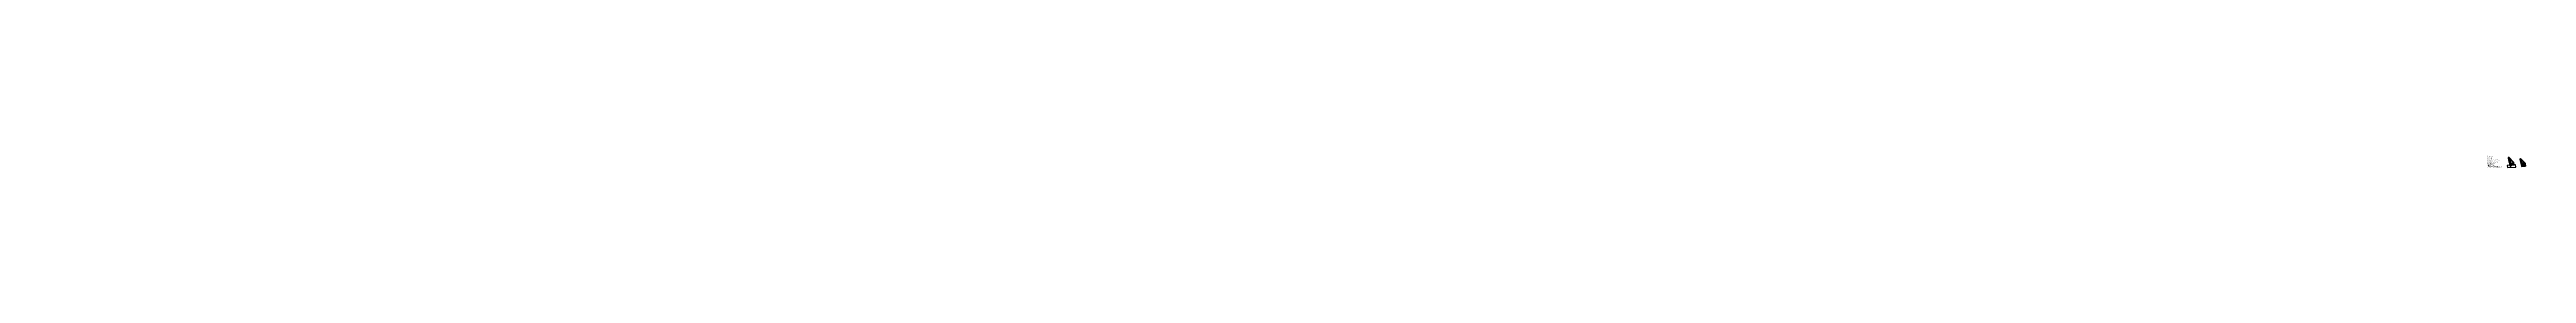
# Model space of a CAD drawing. Header units: metres. Extents: x -7614 to 15553, y -42 to -4.
# Drawn here: x -7614 to 123, y -42 to -4 of the extents above; entities that cross this region are included whole.
import ezdxf

# ---------------------------------------------------------------- set-up
doc = ezdxf.new("R2010")
doc.units = ezdxf.units.M
doc.header["$MEASUREMENT"] = 0
doc.linetypes.add('DASHED2', pattern=[0.375, 0.25, -0.125])
for name, color, linetype, plot in [('BLK_1_COVERED_AREA', 7, 'Continuous', False), ('BLK_1_FLR_0_EXIT_WIDTH_DOOR', 7, 'Continuous', False), ('BLK_1_FLR_0_SP_WC', 7, 'Continuous', False), ('BLK_1_FLR_0_UNITFA', 7, 'Continuous', False), ('BLK_1_FLR_0_URINAL', 7, 'Continuous', False), ('BLK_1_FLR_0_WASH', 7, 'Continuous', False), ('BLK_1_LVL_0_BLDG_FOOT_PRINT', 7, 'Continuous', False), ('BLK_1_MAX_HEIGHT_CAL', 7, 'Continuous', False), ('DA_PARKING', 7, 'Continuous', False), ('DIST_CL_ROAD', 7, 'Continuous', False), ('DIST_EXIT', 7, 'Continuous', False), ('NOTIFIED_ROAD', 7, 'Continuous', False), ('PARKING_SLOT', 7, 'Continuous', False), ('PLOT_BOUNDARY', 7, 'Continuous', False), ('SHORTEST_DIST_TO_ROAD', 7, 'Continuous', False), ('TWO_WHEELER_PARKING', 7, 'Continuous', False), ('WASTE_DISPOSAL', 7, 'Continuous', False)]:
    doc.layers.add(name, color=color, linetype=linetype, plot=plot)
for name, color, linetype in [('BLK_1_DA_RAMP_1', 7, 'Continuous'), ('BLK_1_FLR_0_BLT_UP_AREA', 7, 'Continuous'), ('BLK_1_FLR_0_STAIR_1', 7, 'Continuous'), ('BLK_1_FLR_0_STAIR_1_FLIGHT', 7, 'Continuous'), ('BLK_1_LVL_0_FRONT_YARD', 1, 'Continuous'), ('BLK_1_LVL_0_REAR_YARD', 1, 'Continuous'), ('BLK_1_LVL_0_SIDE_YARD1', 1, 'Continuous'), ('BLK_1_LVL_0_SIDE_YARD2', 1, 'Continuous'), ('BLK_1_MAX_HEIGHT_CAL_SET_BACK', 7, 'Continuous'), ('DIST_WELL', 7, 'Continuous'), ('PLAN_INFO', 95, 'Continuous'), ('RWH', 7, 'Continuous'), ('WALL', 7, 'Continuous')]:
    doc.layers.add(name, color=color, linetype=linetype)
doc.styles.get("Standard").update_dxf_attribs({"font": 'arial.ttf'})
doc.dimstyles.get("Standard").update_dxf_attribs({"dimtxt": 0.18, "dimasz": 0.18, "dimexe": 0.18, "dimexo": 0.0625, "dimgap": 0.09, "dimtad": 0, "dimtih": 1, "dimtoh": 1, "dimdec": 4, "dimzin": 0, "dimdsep": 46, "dimtxsty": 'Standard', "dimcen": 0.09, "dimadec": 0, "dimazin": 0, "dimtfac": 1, "dimtdec": 4, "dimtofl": 0, "dimtmove": 0, "dimatfit": 3, "dimfxl": 1, "dimtolj": 1, "dimtzin": 0, "dimarcsym": 0})

# ---------------------------------------------------------------- blocks, each defined once
blk = doc.blocks.new('*D9')
at = {"layer": 'DA_PARKING', "color": 0, "linetype": 'Continuous', "lineweight": -2, "transparency": 16777216}
for p, q in [((70.1, -25.5), (69.9, -25.8)), ((70.2, -25.7), (73.3, -28)), ((76.8, -30.6), (73.8, -28.3)), ((77.1, -30.6), (76.9, -30.8))]:
    blk.add_line(p, q, dxfattribs=at)
at = {"layer": 'DA_PARKING', "color": 0, "linetype": 'Continuous', "transparency": 16777216}
for points in [[(70.2, -25.7), (70.2, -25.7), (70, -25.6)], [(76.9, -30.6), (76.8, -30.6), (77, -30.7)]]:
    blk.add_solid(points, dxfattribs=at)
at = {"layer": 'Defpoints', "color": 0, "linetype": 'Continuous', "transparency": 16777216}
for p in [(70, -25.6), (70.2, -25.5), (77.1, -30.5)]:
    blk.add_point(p, dxfattribs=at)
at = {"layer": 'DA_PARKING', "color": 0, "linetype": 'Continuous', "transparency": 16777216, "insert": (73.5, -28.1), "char_height": 0.18, "attachment_point": 5}
blk.add_mtext('\\A1;8.6074', dxfattribs=at)
blk = doc.blocks.new('*D10')
at = {"layer": 'Defpoints', "color": 0, "linetype": 'Continuous', "transparency": 16777216}
for p in [(71.8, -30.9), (72.2, -38.1), (72.2, -38.1)]:
    blk.add_point(p, dxfattribs=at)
at = {"layer": 'DIST_CL_ROAD', "color": 0, "linetype": 'Continuous', "lineweight": -2, "transparency": 16777216}
for p, q in [((71.8, -31.1), (72, -34.3)), ((71.9, -30.9), (72, -30.9)), ((72.2, -37.9), (72, -34.7)), ((72.3, -38.1), (72.4, -38.1))]:
    blk.add_line(p, q, dxfattribs=at)
at = {"layer": 'DIST_CL_ROAD', "color": 0, "linetype": 'Continuous', "transparency": 16777216}
for points in [[(71.9, -31.1), (71.8, -31.1), (71.8, -30.9)], [(72.2, -37.9), (72.2, -37.9), (72.2, -38.1)]]:
    blk.add_solid(points, dxfattribs=at)
at = {"layer": 'DIST_CL_ROAD', "color": 0, "linetype": 'Continuous', "transparency": 16777216, "insert": (72, -34.5), "char_height": 0.18, "attachment_point": 5}
blk.add_mtext('\\A1;7.2169', dxfattribs=at)
blk = doc.blocks.new('*D11')
at = {"layer": 'Defpoints', "color": 0, "linetype": 'Continuous', "transparency": 16777216}
for p in [(72.8, -30.8), (72.8, -30.8), (73.1, -34.4)]:
    blk.add_point(p, dxfattribs=at)
at = {"layer": 'SHORTEST_DIST_TO_ROAD', "color": 0, "linetype": 'Continuous', "lineweight": -2, "transparency": 16777216}
for p, q in [((72.8, -31), (72.9, -32.4)), ((72.9, -30.8), (73, -30.8)), ((73, -34.3), (72.9, -32.8)), ((73.1, -34.4), (73.2, -34.4))]:
    blk.add_line(p, q, dxfattribs=at)
at = {"layer": 'SHORTEST_DIST_TO_ROAD', "color": 0, "linetype": 'Continuous', "transparency": 16777216}
for points in [[(72.9, -31), (72.8, -31), (72.8, -30.8)], [(73.1, -34.3), (73, -34.3), (73.1, -34.4)]]:
    blk.add_solid(points, dxfattribs=at)
at = {"layer": 'SHORTEST_DIST_TO_ROAD', "color": 0, "linetype": 'Continuous', "transparency": 16777216, "insert": (72.9, -32.6), "char_height": 0.18, "attachment_point": 5}
blk.add_mtext('\\A1;3.6154', dxfattribs=at)
blk = doc.blocks.new('*D12')
at = {"layer": 'BLK_1_MAX_HEIGHT_CAL', "color": 0, "linetype": 'Continuous', "lineweight": -2, "transparency": 16777216}
for p, q in [((73.4, -30.8), (73.5, -30.8)), ((73.4, -31), (73.6, -36)), ((73.9, -41.3), (73.7, -36.3)), ((74, -41.5), (74.1, -41.5))]:
    blk.add_line(p, q, dxfattribs=at)
at = {"layer": 'BLK_1_MAX_HEIGHT_CAL', "color": 0, "linetype": 'Continuous', "transparency": 16777216}
for points in [[(73.4, -31), (73.3, -31), (73.4, -30.8)], [(74, -41.3), (73.9, -41.3), (73.9, -41.5)]]:
    blk.add_solid(points, dxfattribs=at)
at = {"layer": 'Defpoints', "color": 0, "linetype": 'Continuous', "transparency": 16777216}
for p in [(73.4, -30.8), (73.9, -41.5), (73.9, -41.5)]:
    blk.add_point(p, dxfattribs=at)
at = {"layer": 'BLK_1_MAX_HEIGHT_CAL', "color": 0, "linetype": 'Continuous', "transparency": 16777216, "insert": (73.7, -36.1), "char_height": 0.18, "attachment_point": 5}
blk.add_mtext('\\A1;10.7251', dxfattribs=at)
blk = doc.blocks.new('*D13')
at = {"layer": 'Defpoints', "color": 0, "linetype": 'Continuous', "transparency": 16777216}
for p in [(73, -21.6), (73.9, -34.4), (74, -34.4)]:
    blk.add_point(p, dxfattribs=at)
at = {"layer": 'DIST_WELL', "color": 0, "linetype": 'Continuous', "lineweight": -2, "transparency": 16777216}
for p, q in [((73.1, -21.6), (73.3, -21.6)), ((73.2, -21.8), (73.6, -27.8)), ((74, -34.2), (73.6, -28.2)), ((74, -34.4), (74.2, -34.4))]:
    blk.add_line(p, q, dxfattribs=at)
at = {"layer": 'DIST_WELL', "color": 0, "linetype": 'Continuous', "transparency": 16777216}
for points in [[(73.2, -21.8), (73.1, -21.8), (73.2, -21.6)], [(74, -34.2), (74, -34.2), (74, -34.4)]]:
    blk.add_solid(points, dxfattribs=at)
at = {"layer": 'DIST_WELL', "color": 0, "linetype": 'Continuous', "transparency": 16777216, "insert": (73.6, -28), "char_height": 0.18, "attachment_point": 5}
blk.add_mtext('\\A1;12.8210', dxfattribs=at)
blk = doc.blocks.new('*D14')
at = {"layer": 'Defpoints', "color": 0, "linetype": 'Continuous', "transparency": 16777216}
for p in [(67.2, -12.4), (67.2, -12.4), (72.6, -20.2)]:
    blk.add_point(p, dxfattribs=at)
at = {"layer": 'DIST_WELL', "color": 0, "linetype": 'Continuous', "lineweight": -2, "transparency": 16777216}
for p, q in [((67.3, -12.4), (67.4, -12.3)), ((67.3, -12.5), (69.8, -16.1)), ((72.6, -20), (70.1, -16.5)), ((72.7, -20.2), (72.8, -20.1))]:
    blk.add_line(p, q, dxfattribs=at)
at = {"layer": 'DIST_WELL', "color": 0, "linetype": 'Continuous', "transparency": 16777216}
for points in [[(67.4, -12.5), (67.3, -12.5), (67.2, -12.4)], [(72.6, -20), (72.5, -20.1), (72.7, -20.2)]]:
    blk.add_solid(points, dxfattribs=at)
at = {"layer": 'DIST_WELL', "color": 0, "linetype": 'Continuous', "transparency": 16777216, "insert": (69.9, -16.3), "char_height": 0.18, "attachment_point": 5}
blk.add_mtext('\\A1;9.5140', dxfattribs=at)
blk = doc.blocks.new('*D15')
at = {"layer": 'Defpoints', "color": 0, "linetype": 'Continuous', "transparency": 16777216}
for p in [(65.9, -10.8), (65.9, -10.8), (66.3, -11.2)]:
    blk.add_point(p, dxfattribs=at)
at = {"layer": 'DIST_WELL', "color": 0, "linetype": 'Continuous', "lineweight": -2, "transparency": 16777216}
for p, q in [((65.8, -10.7), (65.6, -10.7)), ((65.9, -10.8), (65.8, -10.7)), ((66, -10.8), (66, -10.7)), ((66.2, -11.1), (66.1, -10.9)), ((66.4, -11.1), (66.4, -11.1))]:
    blk.add_line(p, q, dxfattribs=at)
at = {"layer": 'DIST_WELL', "color": 0, "linetype": 'Continuous', "transparency": 16777216}
for points in [[(66.1, -10.9), (66, -11), (65.9, -10.8)], [(66.2, -11), (66.2, -11.1), (66.3, -11.2)]]:
    blk.add_solid(points, dxfattribs=at)
at = {"layer": 'DIST_WELL', "color": 0, "linetype": 'Continuous', "transparency": 16777216, "insert": (65.1, -10.7), "char_height": 0.18, "attachment_point": 5}
blk.add_mtext('\\A1;0.5414', dxfattribs=at)
blk = doc.blocks.new('*D16')
at = {"layer": 'Defpoints', "color": 0, "linetype": 'Continuous', "transparency": 16777216}
for p in [(67.3, -11.1), (68.1, -10.3), (68.1, -10.3)]:
    blk.add_point(p, dxfattribs=at)
at = {"layer": 'DIST_WELL', "color": 0, "linetype": 'Continuous', "lineweight": -2, "transparency": 16777216}
for p, q in [((67.2, -11.1), (67.1, -11)), ((67.4, -11), (67.5, -10.9)), ((68, -10.4), (67.9, -10.5)), ((68.1, -10.2), (68, -10.2))]:
    blk.add_line(p, q, dxfattribs=at)
at = {"layer": 'DIST_WELL', "color": 0, "linetype": 'Continuous', "transparency": 16777216}
for points in [[(67.4, -11), (67.4, -11), (67.3, -11.1)], [(68, -10.4), (68, -10.4), (68.1, -10.3)]]:
    blk.add_solid(points, dxfattribs=at)
at = {"layer": 'DIST_WELL', "color": 0, "linetype": 'Continuous', "transparency": 16777216, "insert": (67.7, -10.7), "char_height": 0.18, "attachment_point": 5}
blk.add_mtext('\\A1;1.2173', dxfattribs=at)
blk = doc.blocks.new('*D17')
at = {"layer": 'Defpoints', "color": 0, "linetype": 'Continuous', "transparency": 16777216}
for p in [(65.5, -12.8), (65.5, -12.8), (66.2, -12.2)]:
    blk.add_point(p, dxfattribs=at)
at = {"layer": 'DIST_WELL', "color": 0, "linetype": 'Continuous', "lineweight": -2, "transparency": 16777216}
for p, q in [((65.3, -12.9), (65.2, -13)), ((65.4, -12.8), (65.4, -12.7)), ((66.2, -12.1), (66.1, -12)), ((66.4, -12.1), (66.5, -12))]:
    blk.add_line(p, q, dxfattribs=at)
at = {"layer": 'DIST_WELL', "color": 0, "linetype": 'Continuous', "transparency": 16777216}
for points in [[(65.3, -12.9), (65.4, -12.9), (65.5, -12.8)], [(66.3, -12), (66.4, -12.1), (66.2, -12.2)]]:
    blk.add_solid(points, dxfattribs=at)
at = {"layer": 'DIST_WELL', "color": 0, "linetype": 'Continuous', "transparency": 16777216, "insert": (65.9, -12.5), "char_height": 0.18, "attachment_point": 5}
blk.add_mtext('\\A1;0.9615', dxfattribs=at)
blk = doc.blocks.new('*D18')
at = {"layer": 'Defpoints', "color": 0, "linetype": 'Continuous', "transparency": 16777216}
for p in [(73.1, -20.1), (75.9, -18.3), (75.9, -18.3)]:
    blk.add_point(p, dxfattribs=at)
at = {"layer": 'DIST_WELL', "color": 0, "linetype": 'Continuous', "lineweight": -2, "transparency": 16777216}
for p, q in [((73.1, -20), (73, -19.9)), ((73.3, -20), (74.2, -19.4)), ((75.8, -18.4), (74.8, -19)), ((75.9, -18.3), (75.8, -18.2))]:
    blk.add_line(p, q, dxfattribs=at)
at = {"layer": 'DIST_WELL', "color": 0, "linetype": 'Continuous', "transparency": 16777216}
for points in [[(73.3, -20), (73.3, -20), (73.1, -20.1)], [(75.7, -18.4), (75.8, -18.4), (75.9, -18.3)]]:
    blk.add_solid(points, dxfattribs=at)
at = {"layer": 'DIST_WELL', "color": 0, "linetype": 'Continuous', "transparency": 16777216, "insert": (74.5, -19.2), "char_height": 0.18, "attachment_point": 5}
blk.add_mtext('\\A1;3.2881', dxfattribs=at)
blk = doc.blocks.new('*D19')
at = {"layer": 'Defpoints', "color": 0, "linetype": 'Continuous', "transparency": 16777216}
for p in [(67.7, -22.4), (67.7, -22.4), (72.4, -21.3)]:
    blk.add_point(p, dxfattribs=at)
at = {"layer": 'DIST_WELL', "color": 0, "linetype": 'Continuous', "lineweight": -2, "transparency": 16777216}
for p, q in [((67.7, -22.3), (67.7, -22.2)), ((67.9, -22.3), (69.6, -21.9)), ((72.2, -21.3), (70.5, -21.7)), ((72.4, -21.2), (72.4, -21.1))]:
    blk.add_line(p, q, dxfattribs=at)
at = {"layer": 'DIST_WELL', "color": 0, "linetype": 'Continuous', "transparency": 16777216}
for points in [[(67.9, -22.3), (67.9, -22.3), (67.7, -22.4)], [(72.2, -21.3), (72.3, -21.3), (72.4, -21.3)]]:
    blk.add_solid(points, dxfattribs=at)
at = {"layer": 'DIST_WELL', "color": 0, "linetype": 'Continuous', "transparency": 16777216, "insert": (70.1, -21.8), "char_height": 0.18, "attachment_point": 5}
blk.add_mtext('\\A1;4.8555', dxfattribs=at)
blk = doc.blocks.new('*D20')
at = {"layer": 'Defpoints', "color": 0, "linetype": 'Continuous', "transparency": 16777216}
for p in [(105, -15.8), (109, -27.7), (109, -27.7)]:
    blk.add_point(p, dxfattribs=at)
at = {"layer": 'DIST_EXIT', "color": 0, "linetype": 'Continuous', "lineweight": -2, "transparency": 16777216}
for p, q in [((105, -15.8), (105.1, -15.8)), ((105, -16), (106.9, -21.6)), ((108.9, -27.6), (107, -22)), ((109, -27.7), (109.2, -27.7))]:
    blk.add_line(p, q, dxfattribs=at)
at = {"layer": 'DIST_EXIT', "color": 0, "linetype": 'Continuous', "transparency": 16777216}
for points in [[(105.1, -16), (105, -16), (105, -15.8)], [(109, -27.6), (108.9, -27.6), (109, -27.7)]]:
    blk.add_solid(points, dxfattribs=at)
at = {"layer": 'DIST_EXIT', "color": 0, "linetype": 'Continuous', "transparency": 16777216, "insert": (107, -21.8), "char_height": 0.18, "attachment_point": 5}
blk.add_mtext('\\A1;12.5524', dxfattribs=at)
blk = doc.blocks.new('*D23')
at = {"layer": 'BLK_1_FLR_0_EXIT_WIDTH_DOOR', "color": 0, "linetype": 'Continuous', "lineweight": -2, "transparency": 16777216}
for p, q in [((109.1, -28), (109.5, -28)), ((109.2, -29.2), (109.6, -29.2)), ((109.4, -28.2), (109.4, -28.4)), ((109.4, -29), (109.4, -28.8))]:
    blk.add_line(p, q, dxfattribs=at)
at = {"layer": 'BLK_1_FLR_0_EXIT_WIDTH_DOOR', "color": 0, "linetype": 'Continuous', "transparency": 16777216}
for points in [[(109.4, -28.2), (109.3, -28.2), (109.3, -28)], [(109.4, -29), (109.4, -29), (109.4, -29.2)]]:
    blk.add_solid(points, dxfattribs=at)
at = {"layer": 'Defpoints', "color": 0, "linetype": 'Continuous', "transparency": 16777216}
for p in [(109, -28), (109.1, -29.2), (109.4, -29.2)]:
    blk.add_point(p, dxfattribs=at)
at = {"layer": 'BLK_1_FLR_0_EXIT_WIDTH_DOOR', "color": 0, "linetype": 'Continuous', "transparency": 16777216, "insert": (109.4, -28.6), "char_height": 0.18, "attachment_point": 5}
blk.add_mtext('\\A1;1.2010', dxfattribs=at)
blk = doc.blocks.new('*D32')
at = {"layer": 'BLK_1_MAX_HEIGHT_CAL_SET_BACK', "color": 0, "lineweight": -2, "transparency": 16777216}
for p, q in [((72.4, -30.9), (71, -30.9)), ((72.4, -31.5), (71, -31.6)), ((71.2, -31.1), (71.2, -31.4)), ((71.2, -31.6), (71.2, -31.7)), ((71.2, -31.7), (71.4, -31.7))]:
    blk.add_line(p, q, dxfattribs=at)
at = {"layer": 'BLK_1_MAX_HEIGHT_CAL_SET_BACK', "color": 0, "transparency": 16777216}
for points in [[(71.2, -31.1), (71.1, -31.1), (71.2, -30.9)], [(71.2, -31.4), (71.2, -31.4), (71.2, -31.6)]]:
    blk.add_solid(points, dxfattribs=at)
at = {"layer": 'Defpoints', "color": 0, "transparency": 16777216}
for p in [(71.2, -31.6), (72.5, -30.9), (72.5, -31.5)]:
    blk.add_point(p, dxfattribs=at)
at = {"layer": 'BLK_1_MAX_HEIGHT_CAL_SET_BACK', "color": 0, "transparency": 16777216, "insert": (71.9, -31.7), "char_height": 0.18, "attachment_point": 5}
blk.add_mtext('\\A1;0.6144', dxfattribs=at)
blk = doc.blocks.new('*D42')
at = {"color": 0, "lineweight": -2, "transparency": 16777216}
for p, q in [((65.9, -12), (65.8, -11.9)), ((66.1, -11.9), (66.4, -11.6)), ((67.1, -10.9), (66.7, -11.3)), ((67.1, -10.8), (67.1, -10.7))]:
    blk.add_line(p, q, dxfattribs=at)
at = {"color": 0, "transparency": 16777216}
for points in [[(66.1, -11.9), (66.1, -12), (66, -12.1)], [(67, -10.9), (67.1, -11), (67.2, -10.8)]]:
    blk.add_solid(points, dxfattribs=at)
at = {"layer": 'Defpoints', "color": 0, "transparency": 16777216}
for p in [(66, -12.1), (67.2, -10.8), (67.2, -10.8)]:
    blk.add_point(p, dxfattribs=at)
at = {"color": 0, "transparency": 16777216, "insert": (66.6, -11.4), "char_height": 0.18, "attachment_point": 5}
blk.add_mtext('\\A1;1.7545', dxfattribs=at)

msp = doc.modelspace()

# ---------------------------------------------------------------- hatches: boundary and pattern name
at = {"layer": 'WALL'}
h = msp.add_hatch(color=2, dxfattribs=at)
h.dxf.hatch_style = 1
h.paths.add_polyline_path([(108.99024, -27.74181), (108.7915, -27.75496), (108.81114, -28.05186), (108.81119, -28.05268), (108.8113, -28.05431), (109.01087, -28.0411)])
h = msp.add_hatch(color=2, dxfattribs=at)
h.dxf.hatch_style = 1
h.paths.add_polyline_path([(109.16743, -30.42005), (108.96869, -30.4332), (108.98833, -30.73009), (108.98838, -30.73092), (108.98849, -30.73254), (109.18806, -30.71934)])
h = msp.add_hatch(color=2, dxfattribs=at)
h.dxf.hatch_style = 1
h.paths.add_polyline_path([(109.39548, -33.87946), (109.19674, -33.89261), (109.21638, -34.1895), (109.21643, -34.19033), (109.21654, -34.19195), (109.41611, -34.17875)])
h = msp.add_hatch(color=2, dxfattribs=at)
h.dxf.hatch_style = 1
h.paths.add_polyline_path([(112.18326, -27.53056), (111.98452, -27.54371), (112.00416, -27.84061), (112.00421, -27.84143), (112.00432, -27.84306), (112.20388, -27.82985)])
h = msp.add_hatch(color=2, dxfattribs=at)
h.dxf.hatch_style = 1
h.paths.add_polyline_path([(112.3608, -30.21407), (112.16206, -30.22721), (112.1817, -30.52411), (112.18175, -30.52494), (112.18186, -30.52656), (112.38143, -30.51336)])
h = msp.add_hatch(color=2, dxfattribs=at)
h.dxf.hatch_style = 1
h.paths.add_polyline_path([(112.58885, -33.67348), (112.39011, -33.68663), (112.40975, -33.98352), (112.4098, -33.98435), (112.40991, -33.98597), (112.60948, -33.97277)])
h = msp.add_hatch(color=2, dxfattribs=at)
h.dxf.hatch_style = 1
h.paths.add_polyline_path([(115.25409, -30.01647), (115.05535, -30.02962), (115.07499, -30.32652), (115.07504, -30.32734), (115.07515, -30.32896), (115.27472, -30.31576)])
h = msp.add_hatch(color=2, dxfattribs=at)
h.dxf.hatch_style = 1
h.paths.add_polyline_path([(115.48214, -33.47588), (115.2834, -33.48903), (115.30304, -33.78593), (115.30309, -33.78675), (115.3032, -33.78838), (115.50277, -33.77517)])
h = msp.add_hatch(color=2, dxfattribs=at)
h.dxf.hatch_style = 1
h.paths.add_polyline_path([(118.18685, -29.83926), (117.98811, -29.85241), (118.00775, -30.14931), (118.0078, -30.15014), (118.0079, -30.15176), (118.20747, -30.13855)])
h = msp.add_hatch(color=2, dxfattribs=at)
h.dxf.hatch_style = 1
h.paths.add_polyline_path([(118.4149, -33.29868), (118.21616, -33.31182), (118.2358, -33.60872), (118.23585, -33.60955), (118.23595, -33.61117), (118.43552, -33.59797)])

# ---------------------------------------------------------------- linework, layer by layer
at = {"color": 6}
msp.add_circle((73.04301, -20.83595), 0.75, dxfattribs=at)
at = {"layer": 'BLK_1_COVERED_AREA', "color": 1, "linetype": 'Continuous'}
msp.add_lwpolyline([(68.05421, -11.64336), (66.74022, -12.91701), (69.37531, -24.29866), (71.88256, -24.145), (72.32268, -30.79733), (72.3266, -30.85817), (80.69042, -30.32218), (81.5459, -30.26735), (81.25807, -25.91774), (80.63248, -25.95913), (80.5374, -24.5219), (68.9655, -12.58351)], close=True, dxfattribs=at)
at = {"layer": 'BLK_1_DA_RAMP_1', "color": 6}
msp.add_lwpolyline([(70.07252, -24.25593), (70.15047, -25.45372), (71.96122, -25.33392), (71.88256, -24.145), (70.46455, -24.2319)], close=True, dxfattribs=at)
at = {"layer": 'BLK_1_DA_RAMP_1', "color": 1, "linetype": 'Continuous'}
msp.add_lwpolyline([(107.00124, -28.17746), (107.07919, -29.37524), (108.88994, -29.25544), (108.81128, -28.06652)], close=True, dxfattribs=at)
at = {"layer": 'BLK_1_FLR_0_BLT_UP_AREA', "color": 2, "linetype": 'Continuous'}
msp.add_lwpolyline([(104.98294, -15.56489), (103.66894, -16.83854), (106.17249, -27.65202), (106.30403, -28.22019), (108.81128, -28.06652), (108.96916, -30.45282), (117.56121, -29.88066), (117.46545, -28.44274), (111.48449, -22.27235)], close=True, dxfattribs=at)
at = {"layer": 'BLK_1_FLR_0_BLT_UP_AREA', "color": 8, "linetype": 'Continuous'}
msp.add_lwpolyline([(118.18536, -29.81765), (115.73938, -30.00198), (110.1663, -30.36991), (108.96892, -30.44913), (109.22003, -34.78197), (118.47549, -34.18598)], close=True, dxfattribs=at)
at = {"layer": 'BLK_1_FLR_0_SP_WC', "color": 2, "linetype": 'Continuous'}
msp.add_lwpolyline([(114.09892, -27.70448), (116.32835, -27.55698), (117.2714, -28.5299), (117.36164, -29.89386), (114.25736, -30.09924), (114.20454, -29.30099)], close=True, dxfattribs=at)
at = {"layer": 'BLK_1_FLR_0_STAIR_1', "color": 1, "linetype": 'Continuous'}
msp.add_lwpolyline([(108.96974, -30.44907), (114.05779, -30.11244), (113.89935, -27.71768), (110.00942, -27.98577), (108.81109, -28.05106)], close=True, dxfattribs=at)
at = {"layer": 'BLK_1_FLR_0_STAIR_1_FLIGHT', "color": 1, "linetype": 'Continuous'}
msp.add_line((110.98536, -29.11681), (113.97882, -28.91876), dxfattribs=at)
for points in [[(108.89077, -29.25539), (112.78144, -28.99798), (112.86027, -30.19205), (108.96892, -30.44913)], [(112.78144, -28.99798), (112.70219, -27.80019), (112.26918, -27.83003), (110.90568, -27.91248), (110.90568, -27.91248), (110.98537, -29.11692), (110.98536, -29.11681), (112.73261, -29.00121)]]:
    msp.add_lwpolyline(points, close=True, dxfattribs=at)
msp.add_lwpolyline([(112.78144, -28.99799), (113.97882, -28.91877)], dxfattribs=at)
at = {"layer": 'BLK_1_FLR_0_UNITFA', "color": 3, "linetype": 'Continuous'}
msp.add_lwpolyline([(104.97853, -15.8477), (103.88928, -16.90351), (106.46052, -28.0094), (108.7981, -27.85474), (111.4969, -27.67619), (116.14577, -27.36862), (108.4214, -19.39961)], close=True, dxfattribs=at)
at = {"layer": 'BLK_1_FLR_0_URINAL', "color": 3, "linetype": 'Continuous'}
for points in [[(115.56557, -30.01269), (116.16426, -29.97308), (116.12465, -29.37439), (115.52596, -29.414)], [(116.16426, -29.97308), (116.76295, -29.93347), (116.72334, -29.33478), (116.12465, -29.37439)], [(116.76295, -29.93347), (117.36164, -29.89386), (117.32203, -29.29517), (116.72334, -29.33478)]]:
    msp.add_lwpolyline(points, close=True, dxfattribs=at)
at = {"layer": 'BLK_1_FLR_0_WASH', "color": 3, "linetype": 'Continuous'}
msp.add_circle((114.37907, -27.94025), 0.20572, dxfattribs=at)
at = {"layer": 'BLK_1_LVL_0_BLDG_FOOT_PRINT', "color": 3, "linetype": 'Continuous'}
msp.add_lwpolyline([(68.05421, -11.64336), (66.74022, -12.91701), (69.37531, -24.29866), (71.88256, -24.145), (72.32268, -30.79733), (72.3266, -30.85817), (80.69042, -30.32218), (81.5459, -30.26735), (81.25807, -25.91774), (80.63248, -25.95913), (80.5374, -24.5219), (68.9655, -12.58351)], close=True, dxfattribs=at)
at = {"layer": 'BLK_1_LVL_0_FRONT_YARD', "linetype": 'Continuous'}
msp.add_lwpolyline([(72.3266, -30.85817), (72.50507, -34.47053), (73.35236, -34.41447), (74.13235, -34.36287), (80.73402, -33.9261), (81.79084, -33.85618), (81.5459, -30.26735), (77.21741, -30.54474), (73.10175, -30.80849)], close=True, dxfattribs=at)
at = {"layer": 'BLK_1_LVL_0_REAR_YARD', "linetype": 'Continuous'}
msp.add_lwpolyline([(68.05421, -11.64336), (66.51013, -10.16507), (66.21974, -10.49186), (65.69567, -11.0816), (65.38126, -11.43541), (66.74022, -12.91701)], close=True, dxfattribs=at)
at = {"layer": 'BLK_1_LVL_0_SIDE_YARD1', "linetype": 'Continuous'}
msp.add_lwpolyline([(81.5459, -30.26735), (82.76236, -30.12352), (82.25673, -25.84704), (82.22991, -25.62015), (81.88564, -24.95341), (81.59053, -24.38186), (81.3582, -23.93192), (78.38832, -20.86798), (74.07455, -16.41758), (69.06842, -11.2529), (68.79214, -10.96788), (68.05421, -11.64336), (69.63166, -13.27077), (70.32185, -13.98282), (76.22801, -20.07603), (77.79497, -21.69262), (79.67635, -23.63358), (80.5374, -24.5219), (80.60949, -25.6115), (80.63248, -25.95913), (81.26087, -25.95913), (81.52113, -29.89303)], close=True, dxfattribs=at)
at = {"layer": 'BLK_1_LVL_0_SIDE_YARD2', "linetype": 'Continuous'}
msp.add_lwpolyline([(66.74022, -12.91701), (65.57115, -13.18768), (66.74891, -18.27475), (67.36472, -20.93641), (68.00455, -23.69877), (68.24997, -24.75829), (68.28776, -24.92145), (68.71199, -25.56357), (69.08952, -26.13501), (69.13622, -26.20569), (69.30117, -27.32249), (69.36024, -27.96606), (69.53865, -30.06698), (69.62104, -31.03717), (72.3266, -30.85817), (72.27506, -30.07756), (71.9742, -25.53001), (71.94484, -25.08622), (71.88256, -24.145), (69.90505, -24.2662), (69.37548, -24.30123), (68.3214, -19.74653), (67.86396, -17.77073), (66.9307, -13.73975)], close=True, dxfattribs=at)
at = {"layer": 'DA_PARKING', "color": 80, "linetype": 'Continuous'}
for points in [[(77.32405, -34.12456), (82.81343, -33.78298), (82.58985, -30.18993), (77.10047, -30.53151)], [(77.10047, -30.53151), (77.32405, -34.12456), (82.81343, -33.78298), (82.58985, -30.18993), (77.19599, -30.52557)]]:
    msp.add_lwpolyline(points, close=True, dxfattribs=at)
at = {"layer": 'NOTIFIED_ROAD', "color": 1, "linetype": 'Continuous'}
msp.add_lwpolyline([(69.9271, -34.64109), (62.99536, -35.09969), (63.45747, -42.08442), (89.59835, -40.63058), (88.98767, -33.65727), (83.19273, -33.76343)], close=True, dxfattribs=at)
at = {"layer": 'PARKING_SLOT', "color": 3, "linetype": 'Continuous'}
msp.add_lwpolyline([(71.53419, -30.9389), (71.67592, -33.63517), (77.16834, -33.34645), (77.0266, -30.65018)], close=True, dxfattribs=at)
at = {"layer": 'PLOT_BOUNDARY', "color": 1, "linetype": 'Continuous'}
msp.add_lwpolyline([(67.22942, -9.35566), (65.21006, -11.62806), (66.64606, -17.83053), (68.28776, -24.92145), (68.92309, -25.88309), (69.13622, -26.20569), (69.31156, -27.39281), (69.78943, -33.02001), (69.9271, -34.64109), (76.77762, -34.18785), (83.19273, -33.76343), (82.44921, -27.47499), (82.22991, -25.62015), (81.83983, -24.86469), (81.3582, -23.93192), (68.48791, -10.65401)], close=True, dxfattribs=at)
at = {"layer": 'RWH', "color": 9, "linetype": 'Continuous'}
msp.add_lwpolyline([(78.42836, -31.26248), (80.50995, -31.18614), (80.553, -32.36027), (78.46658, -32.43678)], close=True, dxfattribs=at)
at = {"layer": 'TWO_WHEELER_PARKING', "color": 2, "linetype": 'Continuous'}
msp.add_lwpolyline([(71.96122, -25.33392), (69.13622, -26.20569), (69.31156, -27.39281), (69.53865, -30.06698), (72.26244, -29.88678)], close=True, dxfattribs=at)
at = {"layer": 'WALL', "color": 1}
for p, q in [((67.22942, -9.35566), (65.21006, -11.62806)), ((67.22942, -9.35566), (65.21006, -11.62806)), ((65.21006, -11.62806), (68.28776, -24.92145)), ((65.2189, -11.67222), (68.28776, -24.92145)), ((66.74022, -12.91701), (68.05421, -11.64336)), ((66.74022, -12.91701), (69.37531, -24.29866)), ((67.22942, -9.35566), (81.3582, -23.93192)), ((81.3582, -23.93192), (67.22942, -9.35566)), ((80.5374, -24.5219), (68.05421, -11.64336)), ((68.28776, -24.92145), (69.13622, -26.20569)), ((68.28776, -24.92145), (69.13622, -26.20569)), ((69.13622, -26.20569), (69.31156, -27.39281)), ((69.13622, -26.20569), (69.31156, -27.39281)), ((69.31156, -27.39281), (69.9271, -34.64109)), ((69.31156, -27.39281), (69.9271, -34.64109)), ((69.36211, -24.0991), (69.37531, -24.29866)), ((69.9271, -34.64109), (83.19273, -33.76343)), ((69.9271, -34.64109), (83.19273, -33.76343)), ((72.04044, -26.5313), (71.96122, -25.33392)), ((72.32671, -30.85816), (72.0402, -26.5276)), ((80.5374, -24.5219), (80.63248, -25.95913)), ((81.54571, -30.26452), (81.25813, -25.91774)), ((81.3582, -23.93192), (82.22991, -25.62015)), ((82.22991, -25.62015), (81.3582, -23.93192)), ((82.22991, -25.62015), (83.19273, -33.76343)), ((83.19273, -33.76343), (82.22991, -25.62015)), ((104.15814, -13.27718), (102.13878, -15.54958)), ((104.15814, -13.27718), (102.13878, -15.54958)), ((102.13878, -15.54958), (105.21648, -28.84298)), ((102.14762, -15.59374), (105.21648, -28.84298)), ((103.66894, -16.83854), (104.98294, -15.56489)), ((103.66894, -16.83854), (106.30403, -28.22019)), ((103.88928, -16.90351), (104.97853, -15.8477)), ((103.88928, -16.90351), (106.49888, -28.17508)), ((104.15814, -13.27718), (118.28692, -27.85344)), ((118.28692, -27.85344), (104.15814, -13.27718)), ((116.14577, -27.36862), (104.97853, -15.8477)), ((117.46612, -28.44343), (104.98294, -15.56489)), ((105.21648, -28.84298), (106.06494, -30.12722)), ((105.21648, -28.84298), (106.06494, -30.12722)), ((106.06494, -30.12722), (106.24028, -31.31434)), ((106.06494, -30.12722), (106.24028, -31.31434)), ((106.24028, -31.31434), (106.85582, -38.56261)), ((106.24028, -31.31434), (106.85582, -38.56261)), ((106.25833, -28.02277), (108.99711, -27.84158)), ((106.29083, -28.02062), (106.30403, -28.22019)), ((106.30403, -28.22019), (109.01087, -28.0411)), ((106.85582, -38.56261), (120.12145, -37.68495)), ((106.85582, -38.56261), (120.12145, -37.68495)), ((108.66982, -30.47263), (108.5906, -29.27525)), ((108.88994, -29.25544), (110.98536, -29.11681)), ((108.96916, -30.45282), (108.88994, -29.25544)), ((108.96892, -30.44913), (118.18685, -29.83926)), ((109.25543, -34.77969), (108.96892, -30.44913)), ((108.98212, -30.64869), (118.00049, -30.05203)), ((109.45502, -34.76683), (109.18193, -30.63918)), ((109.26851, -30.43302), (109.18929, -29.23564)), ((109.22003, -34.78197), (118.47549, -34.18598)), ((109.56785, -30.41321), (109.48863, -29.21583)), ((109.8672, -30.39341), (109.78798, -29.19603)), ((109.99494, -27.77556), (116.14577, -27.36862)), ((110.00869, -27.97509), (113.89935, -27.71768)), ((110.16654, -30.3736), (110.08733, -29.17622)), ((110.46589, -30.3538), (110.38667, -29.15642)), ((110.76524, -30.33399), (110.68602, -29.13661)), ((111.06458, -30.31419), (110.98536, -29.11681)), ((112.44882, -34.57406), (112.16107, -30.22482)), ((112.64841, -34.5612), (112.36064, -30.21162)), ((114.00498, -29.31419), (113.89935, -27.71768)), ((114.00498, -29.31419), (114.20454, -29.30099)), ((114.05804, -30.11614), (114.05779, -30.11244)), ((114.09892, -27.70448), (116.32835, -27.55698)), ((114.20454, -29.30099), (114.09892, -27.70448)), ((114.2576, -30.10294), (114.25736, -30.09924)), ((115.34285, -34.3877), (115.05453, -30.02967)), ((115.54244, -34.37485), (115.25409, -30.01647)), ((117.2714, -28.5299), (116.32835, -27.55698)), ((117.2714, -28.5299), (117.36164, -29.89386)), ((117.46612, -28.44343), (117.56121, -29.88066)), ((118.27484, -34.1989), (118.00049, -30.05203)), ((118.47443, -34.18605), (118.18685, -29.83926)), ((118.28692, -27.85344), (119.15863, -29.54168)), ((119.15863, -29.54168), (118.28692, -27.85344)), ((119.15863, -29.54168), (120.12145, -37.68495)), ((120.12145, -37.68495), (119.15863, -29.54168))]:
    msp.add_line(p, q, dxfattribs=at)
at = {"layer": 'WALL', "color": 2}
for p, q in [((70.15047, -25.45372), (70.07085, -24.2502)), ((70.07101, -24.25263), (70.33821, -24.83706)), ((70.11066, -24.85196), (71.92149, -24.73338)), ((70.33821, -24.83706), (70.15047, -25.45372)), ((70.15047, -25.45372), (71.96122, -25.33392)), ((70.37802, -25.43881), (70.29839, -24.2353)), ((70.29856, -24.23773), (70.56575, -24.82216)), ((70.56575, -24.82216), (70.37802, -25.43881)), ((70.60557, -25.42391), (70.52594, -24.2204)), ((70.5261, -24.22283), (70.7933, -24.80725)), ((70.7933, -24.80725), (70.60557, -25.42391)), ((70.83312, -25.40901), (70.75349, -24.2055)), ((70.75365, -24.20793), (71.02085, -24.79235)), ((71.02085, -24.79235), (70.83312, -25.40901)), ((71.06066, -25.39411), (70.98104, -24.19059)), ((70.9812, -24.19303), (71.2484, -24.77745)), ((71.2484, -24.77745), (71.06066, -25.39411)), ((71.28821, -25.37921), (71.20859, -24.17569)), ((71.20875, -24.17813), (71.47595, -24.76255)), ((71.47595, -24.76255), (71.28821, -25.37921)), ((71.51535, -25.36341), (71.43572, -24.1599)), ((71.43589, -24.16233), (71.70308, -24.74676)), ((71.70308, -24.74676), (71.51535, -25.36341)), ((71.7429, -25.34851), (71.66327, -24.145)), ((71.66343, -24.14743), (71.93063, -24.73185)), ((71.93063, -24.73185), (71.7429, -25.34851)), ((71.96122, -25.33392), (71.88176, -24.13283)), ((107.07919, -29.37524), (106.99957, -28.17172)), ((106.99973, -28.17416), (107.26693, -28.75858)), ((107.03938, -28.77348), (108.85021, -28.6549)), ((107.26693, -28.75858), (107.07919, -29.37524)), ((107.07919, -29.37524), (108.88994, -29.25544)), ((107.30674, -29.36034), (107.22711, -28.15682)), ((107.22728, -28.15926), (107.49448, -28.74368)), ((107.49448, -28.74368), (107.30674, -29.36034)), ((107.53429, -29.34544), (107.45466, -28.14192)), ((107.45482, -28.14436), (107.72202, -28.72878)), ((107.72202, -28.72878), (107.53429, -29.34544)), ((107.76184, -29.33054), (107.68221, -28.12702)), ((107.68237, -28.12946), (107.94957, -28.71388)), ((107.94957, -28.71388), (107.76184, -29.33054)), ((107.98938, -29.31564), (107.90976, -28.11212)), ((107.90992, -28.11456), (108.17712, -28.69898)), ((108.17712, -28.69898), (107.98938, -29.31564)), ((108.21693, -29.30074), (108.13731, -28.09722)), ((108.13747, -28.09966), (108.40467, -28.68408)), ((108.40467, -28.68408), (108.21693, -29.30074)), ((108.44407, -29.28494), (108.36444, -28.08142)), ((108.36461, -28.08386), (108.6318, -28.66828)), ((108.6318, -28.66828), (108.44407, -29.28494)), ((108.67162, -29.27004), (108.59199, -28.06652)), ((108.59215, -28.06896), (108.85935, -28.65338)), ((108.66917, -30.46284), (108.96787, -30.43325)), ((108.85935, -28.65338), (108.67162, -29.27004)), ((108.88994, -29.25544), (108.81048, -28.05436)), ((108.99024, -27.74181), (109.01087, -28.0411)), ((109.99494, -27.77556), (110.00869, -27.97509)), ((110.85996, -28.80877), (111.16251, -29.6863)), ((111.16251, -29.6863), (111.05392, -29.491)), ((111.05392, -29.491), (111.32734, -30.29309))]:
    msp.add_line(p, q, dxfattribs=at)
at = {"layer": 'WALL', "color": 2, "linetype": 'DASHED2'}
for p, q in [((110.98536, -29.11681), (110.9059, -27.91573)), ((111.28471, -29.097), (111.20524, -27.89592)), ((111.36393, -30.29439), (111.28471, -29.097)), ((111.58405, -29.0772), (111.50459, -27.87612)), ((111.66327, -30.27458), (111.58405, -29.0772)), ((111.8834, -29.05739), (111.80394, -27.85631)), ((111.96262, -30.25478), (111.8834, -29.05739)), ((112.18274, -29.03759), (112.10328, -27.83651)), ((112.26196, -30.23497), (112.18274, -29.03759)), ((112.48209, -29.01778), (112.40263, -27.8167)), ((112.56131, -30.21517), (112.48209, -29.01778)), ((112.78144, -28.99798), (112.70197, -27.7969)), ((112.86065, -30.19536), (112.78144, -28.99798))]:
    msp.add_line(p, q, dxfattribs=at)
at = {"layer": 'WALL', "color": 2, "const_width": 0.0003}
for points in [[(108.81109, -28.05106), (108.8113, -28.05431), (109.01087, -28.0411), (108.99024, -27.74181), (108.7915, -27.75496), (108.81119, -28.05268)], [(108.98828, -30.7293), (108.98849, -30.73254), (109.18806, -30.71934), (109.16743, -30.42005), (108.96869, -30.4332), (108.98838, -30.73092)], [(109.21633, -34.18871), (109.21654, -34.19195), (109.41611, -34.17875), (109.39548, -33.87946), (109.19674, -33.89261), (109.21643, -34.19033)], [(112.00411, -27.83981), (112.00432, -27.84306), (112.20388, -27.82985), (112.18326, -27.53056), (111.98452, -27.54371), (112.00421, -27.84143)], [(112.18165, -30.52331), (112.18186, -30.52656), (112.38143, -30.51336), (112.3608, -30.21407), (112.16206, -30.22721), (112.18175, -30.52494)], [(112.4097, -33.98273), (112.40991, -33.98597), (112.60948, -33.97277), (112.58885, -33.67348), (112.39011, -33.68663), (112.4098, -33.98435)], [(115.07494, -30.32572), (115.07515, -30.32896), (115.27472, -30.31576), (115.25409, -30.01647), (115.05535, -30.02962), (115.07504, -30.32734)], [(115.30299, -33.78513), (115.3032, -33.78838), (115.50277, -33.77517), (115.48214, -33.47588), (115.2834, -33.48903), (115.30309, -33.78675)], [(118.0077, -30.14851), (118.0079, -30.15176), (118.20747, -30.13855), (118.18685, -29.83926), (117.98811, -29.85241), (118.0078, -30.15014)], [(118.23575, -33.60792), (118.23595, -33.61117), (118.43552, -33.59797), (118.4149, -33.29868), (118.21616, -33.31182), (118.23585, -33.60955)]]:
    msp.add_lwpolyline(points, dxfattribs=at)
at = {"layer": 'WASTE_DISPOSAL', "color": 1, "linetype": 'Continuous'}
msp.add_circle((66.82585, -11.7465), 0.75, dxfattribs=at)

# ---------------------------------------------------------------- texts
at = {"layer": 'PLAN_INFO', "insert": (1.1146, -4.10966), "char_height": 1.25, "attachment_point": 1}
msp.add_mtext_dynamic_manual_height_columns('\\A1;{\\fArial Baltic|b0|i0|c0|p34;PLAN INFO\\PRS_NO=123/456\\PREVENUE_WARD=36\\PDESAM=KASABA\\PVILLAGE=VENGERI\\PPLOT_AREA_M2=248.9\\PDEPTH_CUTTING_MORE_THAN_1.5_M=NO\\PCRZ=NO\\POPENING_BELOW_2.1_ON_SIDE_LESS_1M=NA\\POPENING_BELOW_2.1_ON_REAR_LESS_1M=NA\\POPENING_ABOVE_2.1_ON_SIDE_LESS_1M=NA\\PNOC_TO_ABUT_SIDE=NO\\PNOC_TO_REAR_SIDE=NO\\PSECURITY_ZONE=NO\\PACCESS_WIDTH_M=5.5\\PMECHANICAL_PARKING=0\\PWHETHER_GOVT_OR_AIDED_SCHOOL=NO\\PEXISTING_FLOOR_AREA_TO_BE_DEMOLISHED_M2=0}', width=124.8030777, gutter_width=12.5, heights=[0], dxfattribs=at)
at = {"layer": 'RWH', "color": 9, "linetype": 'Continuous', "insert": (77.5742, -32.72247), "char_height": 0.5, "attachment_point": 1}
msp.add_mtext_dynamic_manual_height_columns('{\\fCalibri|b0|i0|c0|p34;\\C256;RWH_CAPACITY_L=55000}', width=74.3758278, gutter_width=2.5, heights=[0], dxfattribs=at)

# ---------------------------------------------------------------- dimensions: what is measured, and where the dimension line sits
at = {"color": 6}
dim = msp.add_aligned_dim(p1=(65.96741, -12.07445), p2=(67.18075, -10.80711), distance=0, dimstyle='Standard', dxfattribs=at)
dim.commit()
dim.dimension.update_dxf_attribs({"geometry": '*D42', "text_midpoint": (66.57408, -11.44078)})
at = {"layer": 'BLK_1_FLR_0_EXIT_WIDTH_DOOR', "color": 1, "linetype": 'Continuous'}
dim = msp.add_aligned_dim(p1=(109.01105, -28.04384), p2=(109.09034, -29.24218), distance=0.3279, dimstyle='Standard', dxfattribs=at)
dim.commit()
dim.dimension.update_dxf_attribs({"geometry": '*D23', "text_midpoint": (109.37788, -28.62137)})
at = {"layer": 'BLK_1_MAX_HEIGHT_CAL', "color": 1, "linetype": 'Continuous'}
dim = msp.add_aligned_dim(p1=(73.35251, -30.79242), p2=(73.94807, -41.50098), distance=0, dimstyle='Standard', dxfattribs=at)
dim.commit()
dim.dimension.update_dxf_attribs({"geometry": '*D12', "text_midpoint": (73.65029, -36.1467)})
at = {"layer": 'BLK_1_MAX_HEIGHT_CAL_SET_BACK', "color": 6}
dim = msp.add_aligned_dim(p1=(72.47103, -30.85046), p2=(72.51159, -31.46354), distance=-1.30999, dimstyle='Standard', dxfattribs=at)
dim.commit()
dim.dimension.update_dxf_attribs({"geometry": '*D32', "text_midpoint": (71.85961, -31.72962)})
at = {"layer": 'DA_PARKING', "color": 80, "linetype": 'Continuous'}
dim = msp.add_aligned_dim(p1=(77.100471, -30.53151), p2=(70.150472, -25.453715), distance=0.192144, dimstyle='Standard', dxfattribs=at)
dim.commit()
dim.dimension.update_dxf_attribs({"geometry": '*D9', "text_midpoint": (73.512118, -28.147759)})
at = {"layer": 'DIST_CL_ROAD', "color": 1, "linetype": 'Continuous'}
dim = msp.add_aligned_dim(p1=(71.82251, -30.89146), p2=(72.22283, -38.09723), distance=0, dimstyle='Standard', dxfattribs=at)
dim.commit()
dim.dimension.update_dxf_attribs({"geometry": '*D10', "text_midpoint": (72.02267, -34.49434)})
at = {"layer": 'DIST_EXIT', "color": 9, "linetype": 'Continuous'}
dim = msp.add_aligned_dim(p1=(104.97853, -15.8477), p2=(108.99024, -27.74181), distance=0, dimstyle='Standard', dxfattribs=at)
dim.commit()
dim.dimension.update_dxf_attribs({"geometry": '*D20', "text_midpoint": (106.98438, -21.79475)})
at = {"layer": 'DIST_WELL', "color": 9, "linetype": 'Continuous'}
for p1, p2, picture, middle in [((66.326186, -11.187184), (65.921454, -10.827521), '*D15', (65.143643, -10.707954)), ((66.21916, -12.18745), (65.48267, -12.80553), '*D17', (65.85092, -12.49649)), ((67.25602, -11.13213), (68.13011, -10.28488), '*D16', (67.69307, -10.70851))]:
    dim = msp.add_aligned_dim(p1=p1, p2=p2, distance=0, dimstyle='Standard', dxfattribs=at)
    dim.commit()
    dim.dimension.update_dxf_attribs({"geometry": picture, "text_midpoint": middle})
at = {"layer": 'DIST_WELL', "color": 8, "linetype": 'Continuous'}
dim = msp.add_aligned_dim(p1=(72.62072, -20.21613), p2=(67.20806, -12.3918), distance=-0.04126, dimstyle='Standard', dxfattribs=at)
dim.commit()
dim.dimension.update_dxf_attribs({"geometry": '*D14', "text_midpoint": (69.94832, -16.2805)})
at = {"layer": 'DIST_WELL', "color": 7, "linetype": 'Continuous'}
for p1, p2, picture, middle in [((72.42377, -21.25909), (67.6934, -22.35427), '*D19', (70.05859, -21.80668)), ((73.14676, -20.09316), (75.91026, -18.31143), '*D18', (74.52851, -19.2023))]:
    dim = msp.add_aligned_dim(p1=p1, p2=p2, distance=0, dimstyle='Standard', dxfattribs=at)
    dim.commit()
    dim.dimension.update_dxf_attribs({"geometry": picture, "text_midpoint": middle})
at = {"layer": 'DIST_WELL', "color": 1, "linetype": 'Continuous'}
dim = msp.add_aligned_dim(p1=(73.04301, -21.58595), p2=(73.88939, -34.37894), distance=0.10723, dimstyle='Standard', dxfattribs=at)
dim.commit()
dim.dimension.update_dxf_attribs({"geometry": '*D13', "text_midpoint": (73.5732, -27.97537)})
at = {"layer": 'SHORTEST_DIST_TO_ROAD', "color": 1, "linetype": 'Continuous'}
dim = msp.add_aligned_dim(p1=(73.05146, -34.43438), p2=(72.81914, -30.82645), distance=0, dimstyle='Standard', dxfattribs=at)
dim.commit()
dim.dimension.update_dxf_attribs({"geometry": '*D11', "text_midpoint": (72.9353, -32.63041)})

doc.saveas('drawing.dxf')
